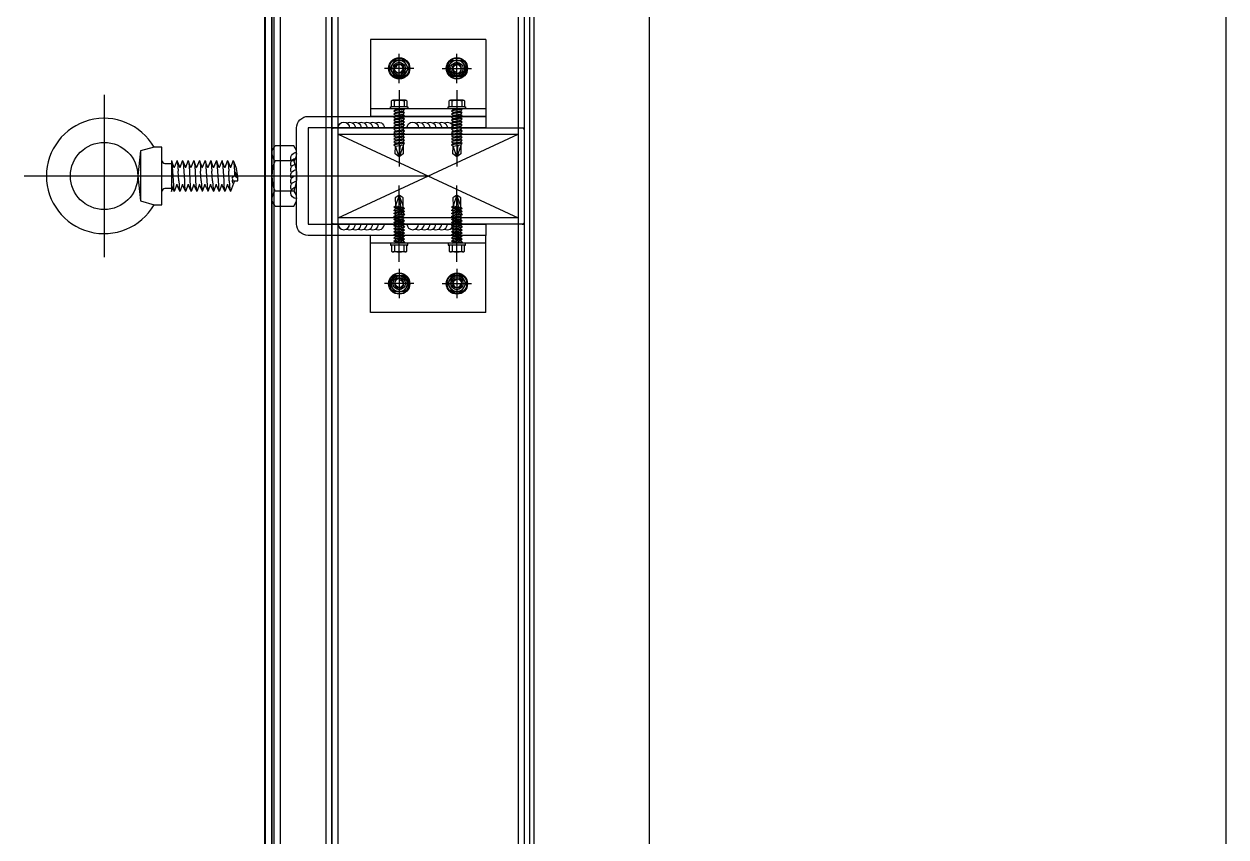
# Model space of a CAD drawing. Header units: millimetres. Extents: x 7297 to 60227, y -7497 to 19324.
# Drawn here: x 58381 to 59006, y 4114 to 4537 of the extents above; entities that cross this region are included whole.
import ezdxf

# ---------------------------------------------------------------- set-up
doc = ezdxf.new("R2010")
doc.units = ezdxf.units.MM
doc.linetypes.add('HIDDEN', pattern=[0.375, 0.25, -0.125])
doc.layers.add('NS_AL_PANEL', color=32, linetype='Continuous', lineweight=9)
for name, color, linetype in [('NS_BRACKET_NUTS', 1, 'Continuous'), ('NS_COL_D-GREY', 8, 'Continuous'), ('NS_COL_MAGENTA', 6, 'Continuous'), ('NS_COL_RED', 1, 'Continuous'), ('NS_COL_WHITE', 7, 'Continuous'), ('NS_COL_YELLOW', 2, 'Continuous'), ('NS_FRAME', 253, 'Continuous'), ('NS_PIPE_FRAME', 2, 'Continuous'), ('NS_WELD', 1, 'Continuous')]:
    doc.layers.add(name, color=color, linetype=linetype)

# ---------------------------------------------------------------- blocks, each defined once
blk = doc.blocks.new('*U243')
blk.add_lwpolyline([(0, 0), (100, 0), (100, 2751.99), (0, 2751.99)], close=True)
at = {"linetype": 'HIDDEN'}
blk.add_lwpolyline([(3.2, 0), (96.8, 0), (96.8, 2751.99), (3.2, 2751.99)], close=True, dxfattribs=at)
blk = doc.blocks.new('*U101')
for p, q in [((1, 100), (0, 100)), ((0, 99), (0, 100)), ((0, 99), (0, 1)), ((49, 100), (1, 100)), ((3.2, 3.2), (46.8, 96.8)), ((46.8, 3.2), (3.2, 96.8)), ((49, 100), (50, 100)), ((50, 99), (50, 100)), ((50, 1), (50, 99)), ((0, 1), (0, 0)), ((1, 0), (0, 0)), ((50, 1), (50, 0)), ((1, 0), (49, 0)), ((49, 0), (50, 0))]:
    blk.add_line(p, q)
blk.add_lwpolyline([(3.2, 96.8), (3.2, 3.2), (46.8, 3.2), (46.8, 96.8)], close=True)
for centre, start, end in [((1, 99), 90, 180), ((49, 99), 0, 90), ((1, 1), 180, 270), ((49, 1), 270, 0)]:
    blk.add_arc(centre, 1, start, end)
blk = doc.blocks.new('HEXA-5.5X30')
for p, q in [((-9.61, 0), (29.99, 0)), ((-4.5, -3.25), (-4.5, 3.25)), ((0, -2), (0.68, 2)), ((0.43, -2.75), (1.11, 2.75)), ((0.68, 2), (0.5, 2)), ((0.68, 2), (1.11, 2.75)), ((1.11, 2.75), (1.83, 2)), ((1.83, 2), (1.16, -2)), ((1.6, -2), (2.28, 2)), ((1.83, 2), (2.28, 2)), ((2.03, -2.75), (2.71, 2.75)), ((2.28, 2), (2.71, 2.75)), ((2.71, 2.75), (3.43, 2)), ((3.43, 2), (2.76, -2)), ((3.2, -2), (3.88, 2)), ((3.43, 2), (3.88, 2)), ((3.63, -2.75), (4.31, 2.75)), ((3.88, 2), (4.31, 2.75)), ((4.31, 2.75), (5.03, 2)), ((5.03, 2), (4.36, -2)), ((4.8, -2), (5.48, 2)), ((5.03, 2), (5.48, 2)), ((5.23, -2.75), (5.91, 2.75)), ((5.48, 2), (5.91, 2.75)), ((5.91, 2.75), (6.63, 2)), ((6.63, 2), (5.96, -2)), ((6.4, -2), (7.08, 2)), ((6.63, 2), (7.08, 2)), ((6.83, -2.75), (7.51, 2.75)), ((7.08, 2), (7.51, 2.75)), ((7.51, 2.75), (8.23, 2)), ((8.23, 2), (7.56, -2)), ((8, -2), (8.68, 2)), ((8.23, 2), (8.68, 2)), ((8.43, -2.75), (9.11, 2.75)), ((8.68, 2), (9.11, 2.75)), ((9.11, 2.75), (9.83, 2)), ((9.83, 2), (9.16, -2)), ((9.6, -2), (10.28, 2)), ((9.83, 2), (10.28, 2)), ((10.03, -2.75), (10.71, 2.75)), ((10.28, 2), (10.71, 2.75)), ((10.71, 2.75), (11.43, 2)), ((11.43, 2), (10.76, -2)), ((11.2, -2), (11.88, 2)), ((11.43, 2), (11.88, 2)), ((11.63, -2.75), (12.31, 2.75)), ((11.88, 2), (12.31, 2.75)), ((12.31, 2.75), (13.03, 2)), ((13.03, 2), (12.36, -2)), ((13.03, 2), (13.48, 2)), ((13.23, -2.75), (13.91, 2.75)), ((14.63, 2), (15.08, 2)), ((14.83, -2.75), (15.51, 2.75)), ((16.23, 2), (16.68, 2)), ((16.43, -2.75), (17.11, 2.75)), ((17.83, 2), (18.28, 2)), ((18.03, -2.75), (18.71, 2.75)), ((25, 0), (18.97, -0.71)), ((19.39, -2.01), (25, 0)), ((25, 0), (19.43, 2)), ((0.43, -2.75), (0, -2)), ((1.16, -2), (0.43, -2.75)), ((1.16, -2), (1.6, -2)), ((2.03, -2.75), (1.6, -2)), ((2.76, -2), (2.03, -2.75)), ((2.76, -2), (3.2, -2)), ((3.63, -2.75), (3.2, -2)), ((4.36, -2), (3.63, -2.75)), ((4.36, -2), (4.8, -2)), ((5.23, -2.75), (4.8, -2)), ((5.96, -2), (5.23, -2.75)), ((5.96, -2), (6.4, -2)), ((6.83, -2.75), (6.4, -2)), ((7.56, -2), (6.83, -2.75)), ((7.56, -2), (8, -2)), ((8.43, -2.75), (8, -2)), ((9.16, -2), (8.43, -2.75)), ((9.16, -2), (9.6, -2)), ((10.03, -2.75), (9.6, -2)), ((10.76, -2), (10.03, -2.75)), ((10.76, -2), (11.2, -2)), ((11.63, -2.75), (11.2, -2)), ((12.36, -2), (11.63, -2.75)), ((12.36, -2), (12.8, -2)), ((13.96, -2), (14.4, -2)), ((15.56, -2), (16, -2)), ((17.16, -2), (17.6, -2))]:
    blk.add_line(p, q)
for points in [[(-4.14, -2.5, 0.476693), (-4.14, -4), (-1, -4), (-1, 4), (-4.14, 4, 0.476693), (-4.14, 2.5)], [(-1, 2.5), (-4.14, 2.5, 0.136257), (-4.14, -2.5), (-1, -2.5)]]:
    blk.add_lwpolyline(points, format="xyb")
for points in [[(-1, -4), (-1, -4.5), (0, -4.5), (0, 4.5), (-1, 4.5), (-1, 4)], [(18.75, -2), (23.56, -2.1), (25, 0), (23.56, 2.1), (19.43, 2)]]:
    blk.add_lwpolyline(points)
for points in [[(13.91, 2.75), (14.63, 2), (13.96, -2), (13.23, -2.75), (12.8, -2), (13.48, 2)], [(15.51, 2.75), (16.23, 2), (15.56, -2), (14.83, -2.75), (14.4, -2), (15.08, 2)], [(17.11, 2.75), (17.83, 2), (17.16, -2), (16.43, -2.75), (16, -2), (16.68, 2)], [(18.71, 2.75), (19.43, 2), (18.76, -2), (18.03, -2.75), (17.6, -2), (18.28, 2)]]:
    blk.add_lwpolyline(points, close=True)
blk.add_arc((0.5, 2.5), 0.5, 180, 270)
blk = doc.blocks.new('M10-H')
for p, q in [((0, 15.5), (0, -15.5)), ((-15.5, 0), (15.5, 0))]:
    blk.add_line(p, q)
blk.add_lwpolyline([(-4.9, 8.5), (-9.8, 0), (-4.9, -8.5), (4.9, -8.5), (9.8, 0), (4.9, 8.5), (-4.9, 8.5)])
for radius in [10.5, 8.5, 5]:
    blk.add_circle((0, 0), radius)
blk.add_arc((0, 0), 4, 90, 0)
blk = doc.blocks.new('-AS0-DFASDFASD+7SDFDE')
for p, q in [((140.34, -30.26), (139.81, -31.19)), ((140.34, -30.26), (144.01, -30.26)), ((144.01, -30.26), (144.54, -31.19)), ((139.81, -31.19), (139.81, -41.09)), ((144.54, -31.19), (144.54, -41.09)), ((144.01, -33.19), (140.34, -33.19)), ((144.01, -39.08), (140.34, -39.08)), ((139.81, -41.09), (140.34, -42.02)), ((144.01, -42.02), (140.34, -42.02)), ((144.54, -41.09), (144.01, -42.02))]:
    blk.add_line(p, q)
for centre, radius, start, end in [((142.73, -31.48), 2.94, 184.6551, 215.532), ((141.62, -31.48), 2.94, 324.468, 355.3449), ((148.15, -36.14), 8.34, 159.331, 200.669), ((136.2, -36.14), 8.34, 339.331, 20.669), ((142.73, -40.79), 2.94, 144.468, 175.3449), ((141.62, -40.79), 2.94, 4.6551, 35.532)]:
    blk.add_arc(centre, radius, start, end)
blk = doc.blocks.new('A$C0843732F')
for centre, start in [((0, -3), 90), ((0, -6), 150), ((0, -9), 150), ((0, -12), 150), ((0, -15), 150), ((0, -18), 150), ((0, -21), 150)]:
    blk.add_arc(centre, 3, start, 270)
blk = doc.blocks.new('*U242')
blk.add_lwpolyline([(0, 0), (30, 0), (30, 2791.99), (0, 2791.99)], close=True)
at = {"linetype": 'HIDDEN'}
blk.add_lwpolyline([(3.2, 0), (26.8, 0), (26.8, 2791.99), (3.2, 2791.99)], close=True, dxfattribs=at)

msp = doc.modelspace()

# ---------------------------------------------------------------- linework, layer by layer
at = {"layer": 'NS_AL_PANEL'}
for p, q in [((58505.98, 4688.74), (58505.98, 1826.75)), ((58506.48, 1827.25), (58506.48, 4688.24)), ((58509.48, 1830.25), (58509.48, 4685.24)), ((58509.98, 1861.75), (58509.98, 4684.74))]:
    msp.add_line(p, q, dxfattribs=at)
at = {"layer": 'NS_BRACKET_NUTS'}
for p, q in [((58441.49, 4470.74, 0), (58439.99, 4457.74, 0)), ((58448.47, 4472.74, 0), (58441.49, 4470.74, 0)), ((58441.49, 4470.74, 0), (58441.49, 4444.74, 0)), ((58452.49, 4472.74, 0), (58448.47, 4472.74, 0)), ((58452.49, 4442.74, 0), (58452.49, 4472.74, 0)), ((58454.09, 4464.24, 0), (58457.49, 4464.24, 0)), ((58457.49, 4465.74, 0), (58457.49, 4449.74, 0)), ((58457.49, 4465.74, 0), (58457.64, 4465.35, 0)), ((58457.64, 4465.35, 0), (58457.78, 4464.21, 0)), ((58458.88, 4462.19, 0), (58457.64, 4465.35, 0)), ((58457.78, 4464.21, 0), (58457.93, 4462.44, 0)), ((58460.41, 4465.74, 0), (58458.88, 4462.19, 0)), ((58460.41, 4465.74, 0), (58460.56, 4465.35, 0)), ((58460.56, 4465.35, 0), (58460.64, 4465.12, 0)), ((58460.64, 4465.12, 0), (58461.82, 4462.21, 0)), ((58460.64, 4465.12, 0), (58460.71, 4464.21, 0)), ((58460.71, 4464.21, 0), (58460.85, 4462.44, 0)), ((58463.34, 4465.74, 0), (58461.82, 4462.21, 0)), ((58463.34, 4465.74, 0), (58463.48, 4465.34, 0)), ((58463.48, 4465.34, 0), (58463.57, 4465.12, 0)), ((58463.57, 4465.12, 0), (58464.74, 4462.21, 0)), ((58463.57, 4465.12, 0), (58463.63, 4464.21, 0)), ((58463.63, 4464.21, 0), (58463.78, 4462.44, 0)), ((58466.26, 4465.74, 0), (58464.74, 4462.21, 0)), ((58466.26, 4465.74, 0), (58466.41, 4465.34, 0)), ((58466.41, 4465.34, 0), (58466.56, 4464.21, 0)), ((58467.66, 4462.19, 0), (58466.41, 4465.34, 0)), ((58466.56, 4464.21, 0), (58466.7, 4462.44, 0)), ((58469.19, 4465.74, 0), (58467.66, 4462.19, 0)), ((58469.19, 4465.74, 0), (58469.33, 4465.35, 0)), ((58469.33, 4465.35, 0), (58469.48, 4464.21, 0)), ((58470.58, 4462.19, 0), (58469.33, 4465.35, 0)), ((58469.48, 4464.21, 0), (58469.63, 4462.44, 0)), ((58472.11, 4465.74, 0), (58470.58, 4462.19, 0)), ((58472.11, 4465.74, 0), (58472.26, 4465.35, 0)), ((58472.26, 4465.35, 0), (58472.34, 4465.12, 0)), ((58472.34, 4465.12, 0), (58472.4, 4464.21, 0)), ((58472.34, 4465.12, 0), (58473.51, 4462.19, 0)), ((58472.4, 4464.21, 0), (58472.55, 4462.44, 0)), ((58475.04, 4465.74, 0), (58473.51, 4462.19, 0)), ((58475.04, 4465.74, 0), (58475.18, 4465.35, 0)), ((58475.18, 4465.35, 0), (58475.27, 4465.12, 0)), ((58475.27, 4465.12, 0), (58475.33, 4464.21, 0)), ((58476.44, 4462.21, 0), (58475.27, 4465.12, 0)), ((58475.33, 4464.21, 0), (58475.48, 4462.44, 0)), ((58477.96, 4465.74, 0), (58476.44, 4462.21, 0)), ((58477.96, 4465.74, 0), (58478.11, 4465.35, 0)), ((58478.11, 4465.35, 0), (58478.25, 4464.21, 0)), ((58479.36, 4462.21, 0), (58478.11, 4465.35, 0)), ((58478.25, 4464.21, 0), (58478.4, 4462.44, 0)), ((58480.89, 4465.74, 0), (58479.36, 4462.21, 0)), ((58480.89, 4465.74, 0), (58481.03, 4465.35, 0)), ((58481.03, 4465.35, 0), (58481.18, 4464.21, 0)), ((58482.28, 4462.19, 0), (58481.03, 4465.35, 0)), ((58481.18, 4464.21, 0), (58481.33, 4462.44, 0)), ((58483.81, 4465.74, 0), (58482.28, 4462.19, 0)), ((58483.81, 4465.74, 0), (58483.95, 4465.34, 0)), ((58483.95, 4465.34, 0), (58484.1, 4464.21, 0)), ((58485.21, 4462.21, 0), (58483.95, 4465.34, 0)), ((58484.1, 4464.21, 0), (58484.25, 4462.44, 0)), ((58486.74, 4465.74, 0), (58485.21, 4462.21, 0)), ((58486.74, 4465.74, 0), (58486.88, 4465.34, 0)), ((58486.88, 4465.34, 0), (58486.97, 4465.12, 0)), ((58486.97, 4465.12, 0), (58488.14, 4462.21, 0)), ((58486.97, 4465.12, 0), (58487.03, 4464.21, 0)), ((58487.03, 4464.21, 0), (58487.17, 4462.44, 0)), ((58489.66, 4465.74, 0), (58488.14, 4462.21, 0)), ((58489.66, 4465.74, 0), (58489.81, 4465.35, 0)), ((58489.81, 4465.35, 0), (58489.89, 4465.12, 0)), ((58489.89, 4465.12, 0), (58491.24, 4461.73, 0)), ((58489.89, 4465.12, 0), (58489.95, 4464.21, 0)), ((58489.95, 4464.21, 0), (58490.1, 4462.44, 0)), ((58439.99, 4457.74, 0), (58441.49, 4444.74, 0)), ((58457.93, 4462.44, 0), (58458.07, 4460.21, 0)), ((58458.07, 4460.21, 0), (58458.37, 4455.27, 0)), ((58458.96, 4462.01, 0), (58458.88, 4462.19, 0)), ((58460.85, 4462.44, 0), (58461, 4460.21, 0)), ((58461.29, 4455.27, 0), (58461, 4460.21, 0)), ((58461.82, 4462.21, 0), (58461.89, 4462.01, 0)), ((58463.78, 4462.44, 0), (58463.92, 4460.21, 0)), ((58463.92, 4460.21, 0), (58464.22, 4455.27, 0)), ((58464.74, 4462.21, 0), (58464.8, 4462.04, 0)), ((58466.7, 4462.44, 0), (58466.85, 4460.21, 0)), ((58466.85, 4460.21, 0), (58467.14, 4455.27, 0)), ((58467.73, 4462.01, 0), (58467.66, 4462.19, 0)), ((58469.63, 4462.44, 0), (58469.77, 4460.21, 0)), ((58469.77, 4460.21, 0), (58470.07, 4455.27, 0)), ((58470.66, 4462.01, 0), (58470.58, 4462.19, 0)), ((58472.55, 4462.44, 0), (58472.7, 4460.21, 0)), ((58472.99, 4455.27, 0), (58472.7, 4460.21, 0)), ((58473.51, 4462.19, 0), (58473.59, 4462.01, 0)), ((58475.48, 4462.44, 0), (58475.62, 4460.21, 0)), ((58475.62, 4460.21, 0), (58475.91, 4455.27, 0)), ((58476.44, 4462.21, 0), (58476.51, 4462.01, 0)), ((58478.4, 4462.44, 0), (58478.55, 4460.21, 0)), ((58478.84, 4455.27, 0), (58478.55, 4460.21, 0)), ((58479.36, 4462.21, 0), (58479.42, 4462.04, 0)), ((58481.33, 4462.44, 0), (58481.47, 4460.21, 0)), ((58481.47, 4460.21, 0), (58481.76, 4455.27, 0)), ((58482.36, 4462.01, 0), (58482.28, 4462.19, 0)), ((58484.25, 4462.44, 0), (58484.4, 4460.21, 0)), ((58484.4, 4460.21, 0), (58484.69, 4455.27, 0)), ((58485.21, 4462.21, 0), (58485.28, 4462.01, 0)), ((58487.17, 4462.44, 0), (58487.32, 4460.21, 0)), ((58487.61, 4455.27, 0), (58487.32, 4460.21, 0)), ((58488.14, 4462.21, 0), (58488.2, 4462.04, 0)), ((58490.39, 4457.74, 0), (58488.89, 4456.57, 0)), ((58490.1, 4462.44, 0), (58490.25, 4460.21, 0)), ((58490.25, 4460.21, 0), (58490.34, 4458.99, 0)), ((58490.67, 4459.71, 0), (58490.25, 4460.21, 0)), ((58490.34, 4458.99, 0), (58490.51, 4458.99, 0)), ((58490.34, 4458.99, 0), (58490.39, 4457.74, 0)), ((58491.67, 4456.74, 0), (58490.39, 4457.74, 0)), ((58490.65, 4458.93, 0), (58490.51, 4458.99, 0)), ((58490.65, 4459.57, 0), (58490.58, 4458.93, 0)), ((58490.67, 4459.71, 0), (58490.65, 4459.57, 0)), ((58491.82, 4458.38, 0), (58490.65, 4459.57, 0)), ((58490.8, 4458.75, 0), (58490.65, 4458.93, 0)), ((58490.95, 4458.48, 0), (58490.8, 4458.75, 0)), ((58491.09, 4458.13, 0), (58490.95, 4458.48, 0)), ((58491.09, 4458.13, 0), (58491.39, 4457.35, 0)), ((58491.24, 4461.73, 0), (58491.39, 4461.35, 0)), ((58491.53, 4460.61, 0), (58491.39, 4461.35, 0)), ((58491.53, 4457, 0), (58491.39, 4457.35, 0)), ((58491.68, 4459.59, 0), (58491.53, 4460.61, 0)), ((58491.82, 4458.38, 0), (58491.68, 4459.59, 0)), ((58491.97, 4456.5, 0), (58491.82, 4458.38, 0)), ((58457.49, 4451.24, 0), (58454.09, 4451.24, 0)), ((58458.81, 4450.13, 0), (58457.49, 4453.12, 0)), ((58457.49, 4449.74, 0), (58458.15, 4451.62, 0)), ((58458.37, 4455.27, 0), (58458.51, 4453.04, 0)), ((58458.51, 4453.04, 0), (58458.66, 4451.27, 0)), ((58458.66, 4451.27, 0), (58458.81, 4450.13, 0)), ((58460.32, 4453.3, 0), (58458.95, 4449.74, 0)), ((58460.27, 4453.47, 0), (58460.32, 4453.3, 0)), ((58461.73, 4450.13, 0), (58460.32, 4453.3, 0)), ((58461.29, 4455.27, 0), (58461.44, 4453.04, 0)), ((58461.44, 4453.04, 0), (58461.58, 4451.27, 0)), ((58461.58, 4451.27, 0), (58461.73, 4450.13, 0)), ((58463.25, 4453.31, 0), (58461.88, 4449.74, 0)), ((58463.19, 4453.47, 0), (58463.25, 4453.31, 0)), ((58464.65, 4450.13, 0), (58463.25, 4453.31, 0)), ((58464.22, 4455.27, 0), (58464.36, 4453.04, 0)), ((58464.36, 4453.04, 0), (58464.51, 4451.27, 0)), ((58464.51, 4451.27, 0), (58464.65, 4450.13, 0)), ((58466.17, 4453.3, 0), (58464.8, 4449.74, 0)), ((58466.12, 4453.47, 0), (58466.17, 4453.3, 0)), ((58467.58, 4450.13, 0), (58466.17, 4453.3, 0)), ((58467.14, 4455.27, 0), (58467.29, 4453.04, 0)), ((58467.29, 4453.04, 0), (58467.43, 4451.27, 0)), ((58467.43, 4451.27, 0), (58467.58, 4450.13, 0)), ((58469.1, 4453.3, 0), (58467.73, 4449.74, 0)), ((58469.04, 4453.47, 0), (58469.1, 4453.3, 0)), ((58470.5, 4450.13, 0), (58469.1, 4453.3, 0)), ((58470.07, 4455.27, 0), (58470.21, 4453.04, 0)), ((58470.21, 4453.04, 0), (58470.36, 4451.27, 0)), ((58470.36, 4451.27, 0), (58470.5, 4450.13, 0)), ((58472.03, 4453.31, 0), (58470.65, 4449.74, 0)), ((58471.97, 4453.47, 0), (58472.03, 4453.31, 0)), ((58473.43, 4450.13, 0), (58472.03, 4453.31, 0)), ((58472.99, 4455.27, 0), (58473.14, 4453.04, 0)), ((58473.14, 4453.04, 0), (58473.28, 4451.27, 0)), ((58473.28, 4451.27, 0), (58473.43, 4450.13, 0)), ((58474.96, 4453.25, 0), (58473.57, 4449.74, 0)), ((58474.89, 4453.47, 0), (58474.95, 4453.31, 0)), ((58476.35, 4450.13, 0), (58474.95, 4453.31, 0)), ((58475.91, 4455.27, 0), (58476.06, 4453.04, 0)), ((58476.06, 4453.04, 0), (58476.21, 4451.27, 0)), ((58476.21, 4451.27, 0), (58476.35, 4450.13, 0)), ((58477.87, 4453.3, 0), (58476.5, 4449.74, 0)), ((58477.82, 4453.47, 0), (58477.87, 4453.3, 0)), ((58479.28, 4450.13, 0), (58477.87, 4453.3, 0)), ((58478.84, 4455.27, 0), (58478.99, 4453.04, 0)), ((58478.99, 4453.04, 0), (58479.13, 4451.27, 0)), ((58479.13, 4451.27, 0), (58479.28, 4450.13, 0)), ((58480.8, 4453.31, 0), (58479.42, 4449.74, 0)), ((58480.74, 4453.47, 0), (58480.8, 4453.31, 0)), ((58482.2, 4450.13, 0), (58480.8, 4453.31, 0)), ((58481.76, 4455.27, 0), (58481.91, 4453.04, 0)), ((58481.91, 4453.04, 0), (58482.06, 4451.27, 0)), ((58482.06, 4451.27, 0), (58482.2, 4450.13, 0)), ((58483.74, 4453.25, 0), (58482.35, 4449.74, 0)), ((58483.66, 4453.47, 0), (58483.72, 4453.31, 0)), ((58485.13, 4450.13, 0), (58483.72, 4453.31, 0)), ((58484.69, 4455.27, 0), (58484.83, 4453.04, 0)), ((58484.83, 4453.04, 0), (58484.98, 4451.27, 0)), ((58484.98, 4451.27, 0), (58485.13, 4450.13, 0)), ((58486.64, 4453.3, 0), (58485.27, 4449.74, 0)), ((58486.59, 4453.47, 0), (58486.64, 4453.3, 0)), ((58488.05, 4450.13, 0), (58486.64, 4453.3, 0)), ((58487.61, 4455.27, 0), (58487.76, 4453.04, 0)), ((58487.76, 4453.04, 0), (58487.91, 4451.27, 0)), ((58487.91, 4451.27, 0), (58488.05, 4450.13, 0)), ((58489.78, 4453.74, 0), (58488.2, 4449.74, 0)), ((58489.14, 4456.36, 0), (58489.19, 4456.04, 0)), ((58489.19, 4456.04, 0), (58489.19, 4455.91, 0)), ((58489.19, 4455.91, 0), (58489.34, 4455.61, 0)), ((58489.34, 4454.88, 0), (58489.34, 4455.61, 0)), ((58489.48, 4454.14, 0), (58489.34, 4454.88, 0)), ((58489.48, 4455.27, 0), (58489.58, 4455.27, 0)), ((58489.63, 4453.74, 0), (58489.48, 4454.14, 0)), ((58489.58, 4455.27, 0), (58490.13, 4455.27, 0)), ((58489.78, 4453.74, 0), (58489.63, 4453.74, 0)), ((58489.92, 4454.13, 0), (58489.78, 4453.74, 0)), ((58490.07, 4454.87, 0), (58489.92, 4454.13, 0)), ((58490.13, 4455.27, 0), (58490.07, 4454.87, 0)), ((58490.13, 4455.27, 0), (58491.97, 4455.27, 0)), ((58491.67, 4456.74, 0), (58491.53, 4457, 0)), ((58491.97, 4456.5, 0), (58491.67, 4456.74, 0)), ((58491.97, 4455.27, 0), (58491.97, 4456.5, 0)), ((58441.49, 4444.74, 0), (58448.47, 4442.74, 0)), ((58458.81, 4450.13, 0), (58458.95, 4449.74, 0)), ((58461.73, 4450.13, 0), (58461.88, 4449.74, 0)), ((58464.65, 4450.13, 0), (58464.8, 4449.74, 0)), ((58467.58, 4450.13, 0), (58467.73, 4449.74, 0)), ((58470.5, 4450.13, 0), (58470.65, 4449.74, 0)), ((58473.43, 4450.13, 0), (58473.57, 4449.74, 0)), ((58476.35, 4450.13, 0), (58476.5, 4449.74, 0)), ((58479.28, 4450.13, 0), (58479.42, 4449.74, 0)), ((58482.2, 4450.13, 0), (58482.35, 4449.74, 0)), ((58485.13, 4450.13, 0), (58485.27, 4449.74, 0)), ((58488.05, 4450.13, 0), (58488.2, 4449.74, 0)), ((58448.47, 4442.74, 0), (58452.49, 4442.74, 0))]:
    msp.add_line(p, q, dxfattribs=at)
msp.add_circle((58422.49, 4457.74, 0), 17.5, dxfattribs=at)
for centre, radius, start, end in [((58422.49, 4457.74, 0), 30, 30, 330), ((58454.09, 4465.84, 0), 1.6, 180, 270), ((58454.09, 4449.64, 0), 1.6, 90, 180)]:
    msp.add_arc(centre, radius, start, end, dxfattribs=at)
at = {"layer": 'NS_COL_D-GREY'}
msp.add_lwpolyline([(58645.98, 1827.75), (58620.98, 1827.75), (58620.98, 1829.75), (58643.98, 1829.75), (58643.98, 4685.74), (58620.98, 4685.74), (58620.98, 4687.74), (58645.98, 4687.74)], close=True, dxfattribs=at)
at = {"layer": 'NS_COL_MAGENTA', "ltscale": 50}
for centre in [(58575.98, 4513.74, 0), (58605.98, 4513.74, 0), (58575.98, 4401.74, 0), (58605.98, 4401.74, 0)]:
    msp.add_circle(centre, 5.53, dxfattribs=at)
for centre, start, end in [((58575.98, 4513.74, 0), 202.61986, 337.38013), ((58605.98, 4513.74, 0), 202.61987, 337.38014), ((58575.98, 4401.74, 0), 22.61987, 157.38014), ((58605.98, 4401.74, 0), 22.61986, 157.38013)]:
    msp.add_arc(centre, 3.78, start, end, dxfattribs=at)
at = {"layer": 'NS_COL_RED'}
for p, q in [((58422.49, 4499.97, 0), (58422.49, 4415.51, 0)), ((58380.84, 4457.74, 0), (58592.12, 4457.74, 0))]:
    msp.add_line(p, q, dxfattribs=at)
at = {"layer": 'NS_COL_RED', "elevation": 0}
msp.add_lwpolyline([(58528.58, 4432.74), (58620.98, 4432.74), (58620.98, 4426.74), (58528.58, 4426.74, -0.414214), (58522.58, 4432.74), (58522.58, 4482.74, -0.414214), (58528.58, 4488.74), (58620.98, 4488.74), (58620.98, 4482.74), (58528.58, 4482.74)], format="xyb", close=True, dxfattribs=at)
at = {"layer": 'NS_COL_WHITE'}
for p, q in [((58705.98, 4757.74), (58705.98, 1757.74)), ((59005.98, 4757.74), (59005.98, 1757.74))]:
    msp.add_line(p, q, dxfattribs=at)
for centre in [(58575.98, 4513.74, 0), (58605.98, 4513.74, 0), (58575.98, 4401.74, 0), (58605.98, 4401.74, 0)]:
    msp.add_circle(centre, 3.2, dxfattribs=at)
at = {"layer": 'NS_COL_YELLOW', "ltscale": 20}
for p, q in [((58620.98, 4528.74, 0), (58560.98, 4528.74, 0)), ((58560.98, 4528.74, 0), (58560.98, 4488.74, 0)), ((58620.98, 4528.74, 0), (58620.98, 4488.74, 0)), ((58620.98, 4492.74, 0), (58560.98, 4492.74, 0)), ((58620.98, 4488.74, 0), (58560.98, 4488.74, 0)), ((58620.98, 4426.74, 0), (58560.98, 4426.74, 0)), ((58560.98, 4386.74, 0), (58560.98, 4426.74, 0)), ((58620.98, 4386.74, 0), (58620.98, 4426.74, 0)), ((58620.98, 4422.74, 0), (58560.98, 4422.74, 0)), ((58620.98, 4386.74, 0), (58560.98, 4386.74, 0))]:
    msp.add_line(p, q, dxfattribs=at)

# ---------------------------------------------------------------- block references
at = {"layer": 'NS_BRACKET_NUTS', "xscale": -1, "rotation": 90}
for p in [(58575.98, 4492.74, 0), (58605.98, 4492.74, 0)]:
    msp.add_blockref('HEXA-5.5X30', p, dxfattribs=at)
at = {"layer": 'NS_BRACKET_NUTS', "xscale": -2.666672, "yscale": 2.666672, "zscale": 2.666672, "rotation": 180}
msp.add_blockref('-AS0-DFASDFASD+7SDFDE', (58137.13, 4361.38, 0), dxfattribs=at)
at = {"layer": 'NS_BRACKET_NUTS', "rotation": 90.00000000000001}
for p in [(58575.98, 4422.74, 0), (58605.98, 4422.74, 0)]:
    msp.add_blockref('HEXA-5.5X30', p, dxfattribs=at)
at = {"layer": 'NS_COL_RED', "yscale": 0.4923076923076923, "zscale": 0.4923076923076923, "rotation": 180}
for p, xscale in [((58575.98, 4513.74, 0), 0.4923076923076923), ((58605.98, 4513.74, 0), -0.4923076923076923)]:
    msp.add_blockref('M10-H', p, dxfattribs=dict(at, xscale=xscale))
at = {"layer": 'NS_COL_RED', "yscale": 0.4923076923076923, "zscale": 0.4923076923076923}
for p, xscale in [((58575.98, 4401.74, 0), -0.4923076923076923), ((58605.98, 4401.74, 0), 0.4923076923076923)]:
    msp.add_blockref('M10-H', p, dxfattribs=dict(at, xscale=xscale))
at = {"layer": 'NS_FRAME', "xscale": -1, "rotation": 180}
for name, p in [('*U242', (58510.98, 4653.74)), ('*U243', (58540.98, 4633.74))]:
    msp.add_blockref(name, p, dxfattribs=at)
at = {"layer": 'NS_PIPE_FRAME', "xscale": -1, "rotation": 270}
msp.add_blockref('*U101', (58540.98, 4432.74), dxfattribs=at)
at = {"layer": 'NS_WELD', "extrusion": (0, 0, -1), "zscale": -1}
for p, rotation in [((-58544.18, 4482.74, 0), 270), ((-58580.01, 4482.74, 0), 270), ((-58522.58, 4445.98, 0), 180)]:
    msp.add_blockref('A$C0843732F', p, dxfattribs=dict(at, rotation=rotation))
at = {"layer": 'NS_WELD', "extrusion": (0, 0, -1), "xscale": -1, "zscale": -1, "rotation": 270}
for p in [(-58544.18, 4432.74, 0), (-58580.01, 4432.74, 0)]:
    msp.add_blockref('A$C0843732F', p, dxfattribs=at)

doc.saveas('drawing.dxf')
